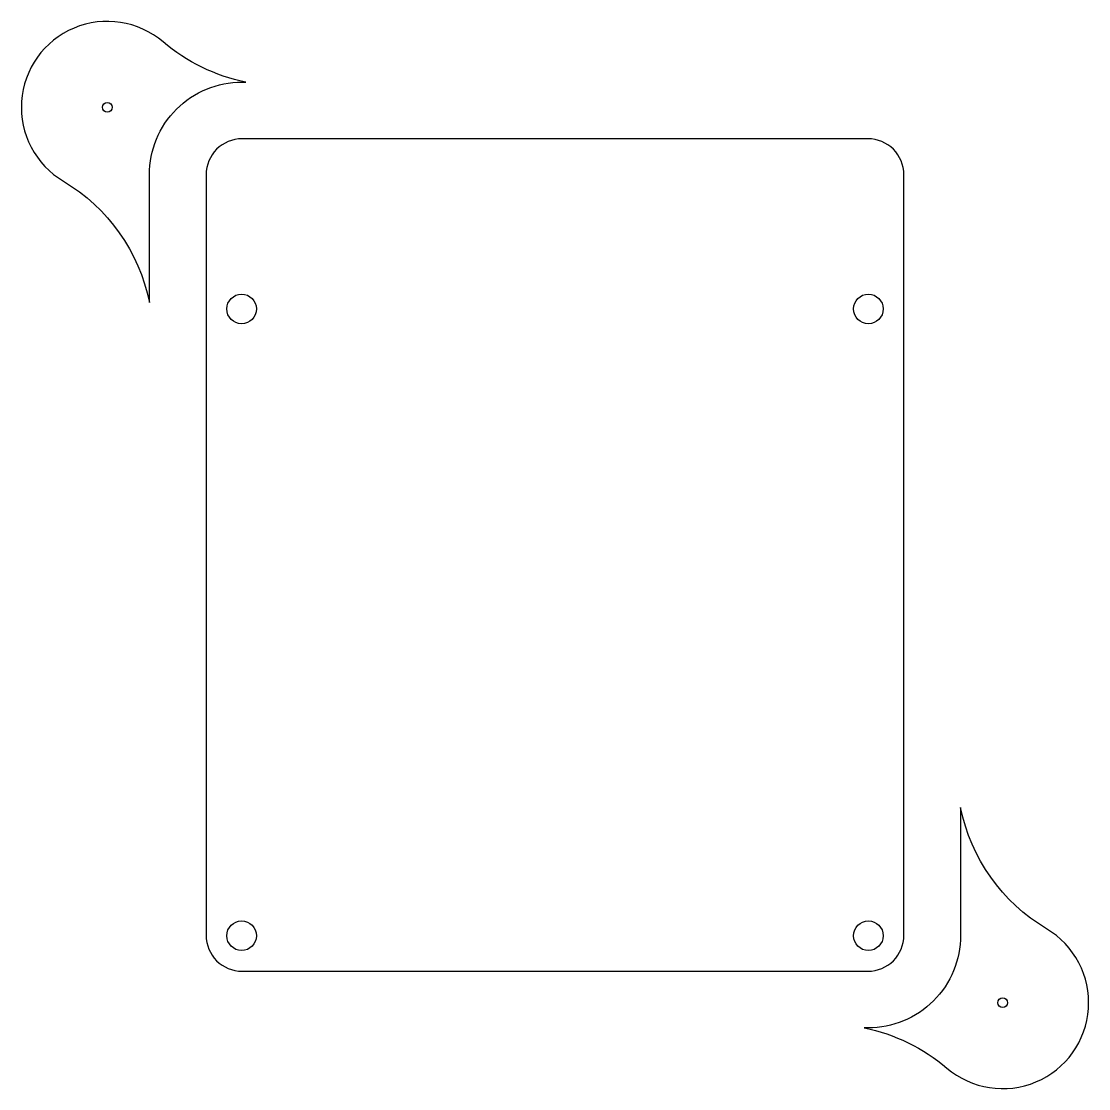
# Model space of a CAD drawing. Header units: inches. Extents: x -1.23 to 4.73, y -0.66 to 5.3.
import ezdxf

# ---------------------------------------------------------------- set-up
doc = ezdxf.new("R2010")
doc.units = ezdxf.units.IN
doc.header["$MEASUREMENT"] = 0

msp = doc.modelspace()

# ---------------------------------------------------------------- linework, layer by layer
for points in [[(-0.9968, 4.4111, -0.212426), (-0.517, 3.7347), (-0.517, 4.448, -0.414214), (0, 4.965), (0.0207, 4.965, -0.127713), (-0.4404, 5.1891, 1.089524)], [(0, 0), (3.496, 0, 0.414214), (3.696, 0.2), (3.696, 4.448, 0.414214), (3.496, 4.648), (0, 4.648, 0.414214), (-0.2, 4.448), (-0.2, 0.2, 0.414214)], [(4.4928, 0.2369, -0.212426), (4.013, 0.9133), (4.013, 0.2, -0.414214), (3.496, -0.317), (3.4753, -0.317, -0.127713), (3.9364, -0.5411, 1.089524)]]:
    msp.add_lwpolyline(points, format="xyb", close=True)
for centre, radius in [((-0.752, 4.824), 0.0275), ((-0.002, 3.698), 0.0825), ((3.498, 3.698), 0.0825), ((-0.002, 0.198), 0.0825), ((3.498, 0.198), 0.0825), ((4.248, -0.176), 0.0275)]:
    msp.add_circle(centre, radius)

doc.saveas('drawing.dxf')
